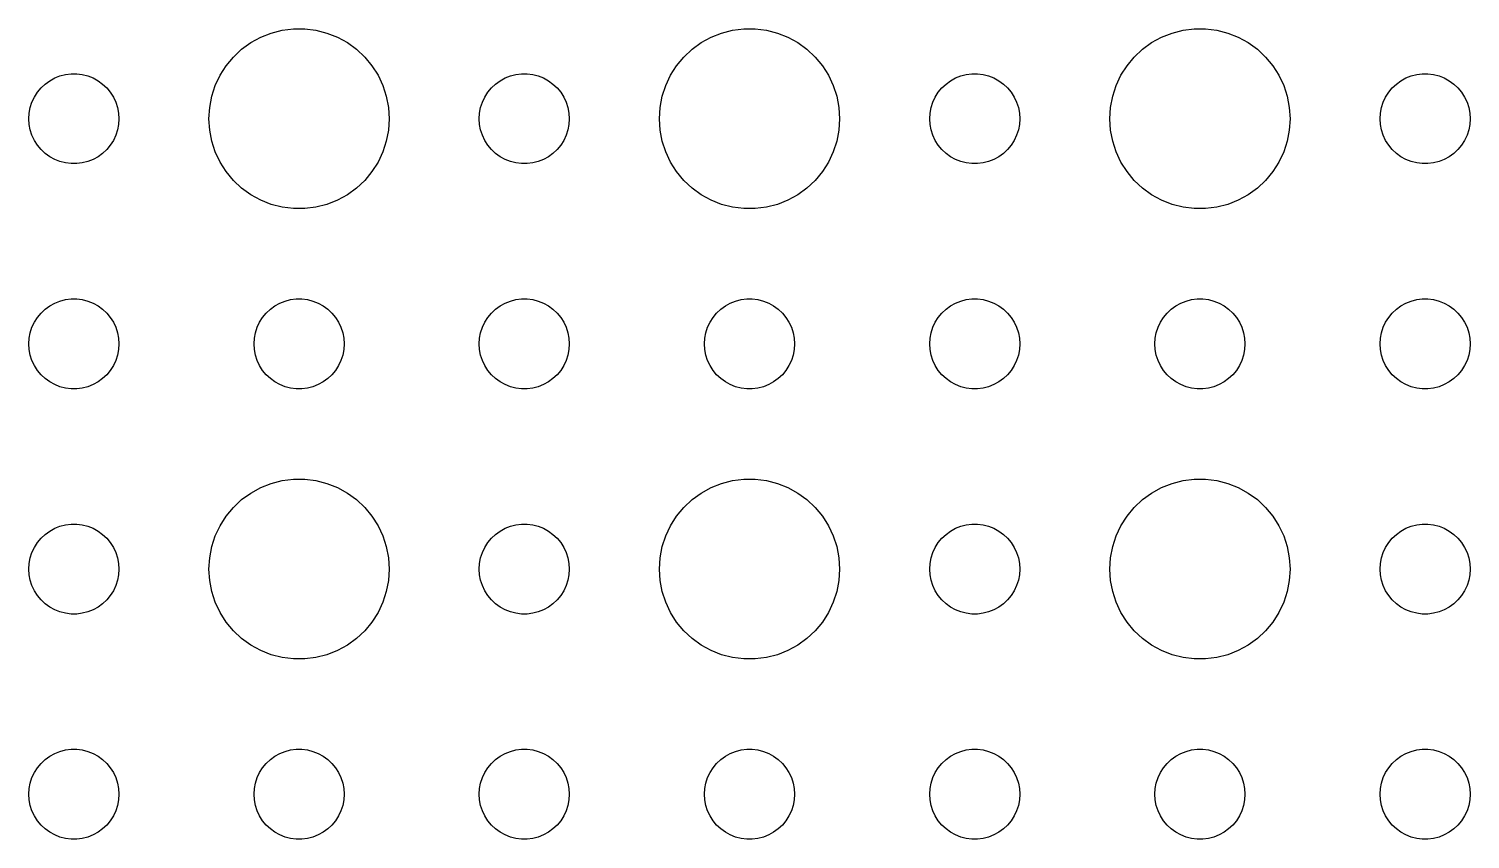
# Model space of a CAD drawing. Extents: x -112 to 112, y -112 to 112.
# Drawn here: x -54 to -6, y -84 to -57.01 of the extents above; entities that cross this region are included whole.
import ezdxf

# ---------------------------------------------------------------- set-up
doc = ezdxf.new("R2010")
doc.units = 0
doc.layers.get('0').update_dxf_attribs({"linetype": 'CONTINUOUS'})

msp = doc.modelspace()

# ---------------------------------------------------------------- linework, layer by layer
for points in [[(-45.1884, -62.9941), (-45.5621, -62.9469), (-45.9271, -62.8532), (-46.2773, -62.7145), (-46.6075, -62.533), (-46.9123, -62.3115), (-47.1869, -62.0536), (-47.4271, -61.7634), (-47.6289, -61.4453), (-47.7893, -61.1044), (-47.9057, -60.7461), (-47.9763, -60.376), (-48, -60), (-47.9763, -59.624), (-47.9057, -59.2539), (-47.7893, -58.8956), (-47.6289, -58.5547), (-47.4271, -58.2366), (-47.1869, -57.9464), (-46.9123, -57.6885), (-46.6075, -57.467), (-46.2773, -57.2855), (-45.9271, -57.1468), (-45.5621, -57.0531), (-45.1884, -57.0059), (-44.8116, -57.0059), (-44.4379, -57.0531), (-44.0729, -57.1468), (-43.7227, -57.2855), (-43.3925, -57.467), (-43.0877, -57.6885), (-42.8131, -57.9464), (-42.5729, -58.2366), (-42.3711, -58.5547), (-42.2107, -58.8956), (-42.0943, -59.2539), (-42.0237, -59.624), (-42, -60), (-42.0237, -60.376), (-42.0943, -60.7461), (-42.2107, -61.1044), (-42.3711, -61.4453), (-42.5729, -61.7634), (-42.8131, -62.0536), (-43.0877, -62.3115), (-43.3925, -62.533), (-43.7227, -62.7145), (-44.0729, -62.8532), (-44.4379, -62.9469), (-44.8116, -62.9941)], [(-30.1884, -62.9941), (-30.5621, -62.9469), (-30.9271, -62.8532), (-31.2773, -62.7145), (-31.6075, -62.533), (-31.9123, -62.3115), (-32.1869, -62.0536), (-32.4271, -61.7634), (-32.6289, -61.4453), (-32.7893, -61.1044), (-32.9057, -60.7461), (-32.9763, -60.376), (-33, -60), (-32.9763, -59.624), (-32.9057, -59.2539), (-32.7893, -58.8956), (-32.6289, -58.5547), (-32.4271, -58.2366), (-32.1869, -57.9464), (-31.9123, -57.6885), (-31.6075, -57.467), (-31.2773, -57.2855), (-30.9271, -57.1468), (-30.5621, -57.0531), (-30.1884, -57.0059), (-29.8116, -57.0059), (-29.4379, -57.0531), (-29.0729, -57.1468), (-28.7227, -57.2855), (-28.3925, -57.467), (-28.0877, -57.6885), (-27.8131, -57.9464), (-27.5729, -58.2366), (-27.3711, -58.5547), (-27.2107, -58.8956), (-27.0943, -59.2539), (-27.0237, -59.624), (-27, -60), (-27.0237, -60.376), (-27.0943, -60.7461), (-27.2107, -61.1044), (-27.3711, -61.4453), (-27.5729, -61.7634), (-27.8131, -62.0536), (-28.0877, -62.3115), (-28.3925, -62.533), (-28.7227, -62.7145), (-29.0729, -62.8532), (-29.4379, -62.9469), (-29.8116, -62.9941)], [(-15.1884, -62.9941), (-15.5621, -62.9469), (-15.9271, -62.8532), (-16.2773, -62.7145), (-16.6075, -62.533), (-16.9123, -62.3115), (-17.1869, -62.0536), (-17.4271, -61.7634), (-17.6289, -61.4453), (-17.7893, -61.1044), (-17.9057, -60.7461), (-17.9763, -60.376), (-18, -60), (-17.9763, -59.624), (-17.9057, -59.2539), (-17.7893, -58.8956), (-17.6289, -58.5547), (-17.4271, -58.2366), (-17.1869, -57.9464), (-16.9123, -57.6885), (-16.6075, -57.467), (-16.2773, -57.2855), (-15.9271, -57.1468), (-15.5621, -57.0531), (-15.1884, -57.0059), (-14.8116, -57.0059), (-14.4379, -57.0531), (-14.0729, -57.1468), (-13.7227, -57.2855), (-13.3925, -57.467), (-13.0877, -57.6885), (-12.8131, -57.9464), (-12.5729, -58.2366), (-12.3711, -58.5547), (-12.2107, -58.8956), (-12.0943, -59.2539), (-12.0237, -59.624), (-12, -60), (-12.0237, -60.376), (-12.0943, -60.7461), (-12.2107, -61.1044), (-12.3711, -61.4453), (-12.5729, -61.7634), (-12.8131, -62.0536), (-13.0877, -62.3115), (-13.3925, -62.533), (-13.7227, -62.7145), (-14.0729, -62.8532), (-14.4379, -62.9469), (-14.8116, -62.9941)], [(-52.5942, -61.497), (-52.7811, -61.4734), (-52.9635, -61.4266), (-53.1387, -61.3572), (-53.3037, -61.2665), (-53.4561, -61.1558), (-53.5935, -61.0268), (-53.7135, -60.8817), (-53.8145, -60.7226), (-53.8947, -60.5522), (-53.9529, -60.373), (-53.9882, -60.188), (-54, -60), (-53.9882, -59.812), (-53.9529, -59.627), (-53.8947, -59.4478), (-53.8145, -59.2774), (-53.7135, -59.1183), (-53.5935, -58.9732), (-53.4561, -58.8442), (-53.3037, -58.7335), (-53.1387, -58.6428), (-52.9635, -58.5734), (-52.7811, -58.5266), (-52.5942, -58.503), (-52.4058, -58.503), (-52.2189, -58.5266), (-52.0365, -58.5734), (-51.8613, -58.6428), (-51.6963, -58.7335), (-51.5439, -58.8442), (-51.4065, -58.9732), (-51.2865, -59.1183), (-51.1855, -59.2774), (-51.1053, -59.4478), (-51.0471, -59.627), (-51.0118, -59.812), (-51, -60), (-51.0118, -60.188), (-51.0471, -60.373), (-51.1053, -60.5522), (-51.1855, -60.7226), (-51.2865, -60.8817), (-51.4065, -61.0268), (-51.5439, -61.1558), (-51.6963, -61.2665), (-51.8613, -61.3572), (-52.0365, -61.4266), (-52.2189, -61.4734), (-52.4058, -61.497)], [(-37.5942, -61.497), (-37.7811, -61.4734), (-37.9635, -61.4266), (-38.1387, -61.3572), (-38.3037, -61.2665), (-38.4561, -61.1558), (-38.5935, -61.0268), (-38.7135, -60.8817), (-38.8145, -60.7226), (-38.8947, -60.5522), (-38.9529, -60.373), (-38.9882, -60.188), (-39, -60), (-38.9882, -59.812), (-38.9529, -59.627), (-38.8947, -59.4478), (-38.8145, -59.2774), (-38.7135, -59.1183), (-38.5935, -58.9732), (-38.4561, -58.8442), (-38.3037, -58.7335), (-38.1387, -58.6428), (-37.9635, -58.5734), (-37.7811, -58.5266), (-37.5942, -58.503), (-37.4058, -58.503), (-37.2189, -58.5266), (-37.0365, -58.5734), (-36.8613, -58.6428), (-36.6963, -58.7335), (-36.5439, -58.8442), (-36.4065, -58.9732), (-36.2865, -59.1183), (-36.1855, -59.2774), (-36.1053, -59.4478), (-36.0471, -59.627), (-36.0118, -59.812), (-36, -60), (-36.0118, -60.188), (-36.0471, -60.373), (-36.1053, -60.5522), (-36.1855, -60.7226), (-36.2865, -60.8817), (-36.4065, -61.0268), (-36.5439, -61.1558), (-36.6963, -61.2665), (-36.8613, -61.3572), (-37.0365, -61.4266), (-37.2189, -61.4734), (-37.4058, -61.497)], [(-22.5942, -61.497), (-22.7811, -61.4734), (-22.9635, -61.4266), (-23.1387, -61.3572), (-23.3037, -61.2665), (-23.4561, -61.1558), (-23.5935, -61.0268), (-23.7135, -60.8817), (-23.8145, -60.7226), (-23.8947, -60.5522), (-23.9529, -60.373), (-23.9882, -60.188), (-24, -60), (-23.9882, -59.812), (-23.9529, -59.627), (-23.8947, -59.4478), (-23.8145, -59.2774), (-23.7135, -59.1183), (-23.5935, -58.9732), (-23.4561, -58.8442), (-23.3037, -58.7335), (-23.1387, -58.6428), (-22.9635, -58.5734), (-22.7811, -58.5266), (-22.5942, -58.503), (-22.4058, -58.503), (-22.2189, -58.5266), (-22.0365, -58.5734), (-21.8613, -58.6428), (-21.6963, -58.7335), (-21.5439, -58.8442), (-21.4065, -58.9732), (-21.2865, -59.1183), (-21.1855, -59.2774), (-21.1053, -59.4478), (-21.0471, -59.627), (-21.0118, -59.812), (-21, -60), (-21.0118, -60.188), (-21.0471, -60.373), (-21.1053, -60.5522), (-21.1855, -60.7226), (-21.2865, -60.8817), (-21.4065, -61.0268), (-21.5439, -61.1558), (-21.6963, -61.2665), (-21.8613, -61.3572), (-22.0365, -61.4266), (-22.2189, -61.4734), (-22.4058, -61.497)], [(-7.59419, -61.497), (-7.78107, -61.4734), (-7.96353, -61.4266), (-8.13867, -61.3572), (-8.30374, -61.2665), (-8.45614, -61.1558), (-8.59345, -61.0268), (-8.71353, -60.8817), (-8.81446, -60.7226), (-8.89466, -60.5522), (-8.95287, -60.373), (-8.98817, -60.188), (-9, -60), (-8.98817, -59.812), (-8.95287, -59.627), (-8.89466, -59.4478), (-8.81446, -59.2774), (-8.71353, -59.1183), (-8.59345, -58.9732), (-8.45614, -58.8442), (-8.30374, -58.7335), (-8.13867, -58.6428), (-7.96353, -58.5734), (-7.78107, -58.5266), (-7.59419, -58.503), (-7.40581, -58.503), (-7.21893, -58.5266), (-7.03647, -58.5734), (-6.86133, -58.6428), (-6.69626, -58.7335), (-6.54386, -58.8442), (-6.40655, -58.9732), (-6.28647, -59.1183), (-6.18554, -59.2774), (-6.10534, -59.4478), (-6.04713, -59.627), (-6.01183, -59.812), (-6, -60), (-6.01183, -60.188), (-6.04713, -60.373), (-6.10534, -60.5522), (-6.18554, -60.7226), (-6.28647, -60.8817), (-6.40655, -61.0268), (-6.54386, -61.1558), (-6.69626, -61.2665), (-6.86133, -61.3572), (-7.03647, -61.4266), (-7.21893, -61.4734), (-7.40581, -61.497)], [(-52.5942, -68.997), (-52.7811, -68.9734), (-52.9635, -68.9266), (-53.1387, -68.8572), (-53.3037, -68.7665), (-53.4561, -68.6558), (-53.5935, -68.5268), (-53.7135, -68.3817), (-53.8145, -68.2226), (-53.8947, -68.0522), (-53.9529, -67.873), (-53.9882, -67.688), (-54, -67.5), (-53.9882, -67.312), (-53.9529, -67.127), (-53.8947, -66.9478), (-53.8145, -66.7774), (-53.7135, -66.6183), (-53.5935, -66.4732), (-53.4561, -66.3442), (-53.3037, -66.2335), (-53.1387, -66.1428), (-52.9635, -66.0734), (-52.7811, -66.0266), (-52.5942, -66.003), (-52.4058, -66.003), (-52.2189, -66.0266), (-52.0365, -66.0734), (-51.8613, -66.1428), (-51.6963, -66.2335), (-51.5439, -66.3442), (-51.4065, -66.4732), (-51.2865, -66.6183), (-51.1855, -66.7774), (-51.1053, -66.9478), (-51.0471, -67.127), (-51.0118, -67.312), (-51, -67.5), (-51.0118, -67.688), (-51.0471, -67.873), (-51.1053, -68.0522), (-51.1855, -68.2226), (-51.2865, -68.3817), (-51.4065, -68.5268), (-51.5439, -68.6558), (-51.6963, -68.7665), (-51.8613, -68.8572), (-52.0365, -68.9266), (-52.2189, -68.9734), (-52.4058, -68.997)], [(-45.0942, -68.997), (-45.2811, -68.9734), (-45.4635, -68.9266), (-45.6387, -68.8572), (-45.8037, -68.7665), (-45.9561, -68.6558), (-46.0935, -68.5268), (-46.2135, -68.3817), (-46.3145, -68.2226), (-46.3947, -68.0522), (-46.4529, -67.873), (-46.4882, -67.688), (-46.5, -67.5), (-46.4882, -67.312), (-46.4529, -67.127), (-46.3947, -66.9478), (-46.3145, -66.7774), (-46.2135, -66.6183), (-46.0935, -66.4732), (-45.9561, -66.3442), (-45.8037, -66.2335), (-45.6387, -66.1428), (-45.4635, -66.0734), (-45.2811, -66.0266), (-45.0942, -66.003), (-44.9058, -66.003), (-44.7189, -66.0266), (-44.5365, -66.0734), (-44.3613, -66.1428), (-44.1963, -66.2335), (-44.0439, -66.3442), (-43.9065, -66.4732), (-43.7865, -66.6183), (-43.6855, -66.7774), (-43.6053, -66.9478), (-43.5471, -67.127), (-43.5118, -67.312), (-43.5, -67.5), (-43.5118, -67.688), (-43.5471, -67.873), (-43.6053, -68.0522), (-43.6855, -68.2226), (-43.7865, -68.3817), (-43.9065, -68.5268), (-44.0439, -68.6558), (-44.1963, -68.7665), (-44.3613, -68.8572), (-44.5365, -68.9266), (-44.7189, -68.9734), (-44.9058, -68.997)], [(-37.5942, -68.997), (-37.7811, -68.9734), (-37.9635, -68.9266), (-38.1387, -68.8572), (-38.3037, -68.7665), (-38.4561, -68.6558), (-38.5935, -68.5268), (-38.7135, -68.3817), (-38.8145, -68.2226), (-38.8947, -68.0522), (-38.9529, -67.873), (-38.9882, -67.688), (-39, -67.5), (-38.9882, -67.312), (-38.9529, -67.127), (-38.8947, -66.9478), (-38.8145, -66.7774), (-38.7135, -66.6183), (-38.5935, -66.4732), (-38.4561, -66.3442), (-38.3037, -66.2335), (-38.1387, -66.1428), (-37.9635, -66.0734), (-37.7811, -66.0266), (-37.5942, -66.003), (-37.4058, -66.003), (-37.2189, -66.0266), (-37.0365, -66.0734), (-36.8613, -66.1428), (-36.6963, -66.2335), (-36.5439, -66.3442), (-36.4065, -66.4732), (-36.2865, -66.6183), (-36.1855, -66.7774), (-36.1053, -66.9478), (-36.0471, -67.127), (-36.0118, -67.312), (-36, -67.5), (-36.0118, -67.688), (-36.0471, -67.873), (-36.1053, -68.0522), (-36.1855, -68.2226), (-36.2865, -68.3817), (-36.4065, -68.5268), (-36.5439, -68.6558), (-36.6963, -68.7665), (-36.8613, -68.8572), (-37.0365, -68.9266), (-37.2189, -68.9734), (-37.4058, -68.997)], [(-30.0942, -68.997), (-30.2811, -68.9734), (-30.4635, -68.9266), (-30.6387, -68.8572), (-30.8037, -68.7665), (-30.9561, -68.6558), (-31.0935, -68.5268), (-31.2135, -68.3817), (-31.3145, -68.2226), (-31.3947, -68.0522), (-31.4529, -67.873), (-31.4882, -67.688), (-31.5, -67.5), (-31.4882, -67.312), (-31.4529, -67.127), (-31.3947, -66.9478), (-31.3145, -66.7774), (-31.2135, -66.6183), (-31.0935, -66.4732), (-30.9561, -66.3442), (-30.8037, -66.2335), (-30.6387, -66.1428), (-30.4635, -66.0734), (-30.2811, -66.0266), (-30.0942, -66.003), (-29.9058, -66.003), (-29.7189, -66.0266), (-29.5365, -66.0734), (-29.3613, -66.1428), (-29.1963, -66.2335), (-29.0439, -66.3442), (-28.9065, -66.4732), (-28.7865, -66.6183), (-28.6855, -66.7774), (-28.6053, -66.9478), (-28.5471, -67.127), (-28.5118, -67.312), (-28.5, -67.5), (-28.5118, -67.688), (-28.5471, -67.873), (-28.6053, -68.0522), (-28.6855, -68.2226), (-28.7865, -68.3817), (-28.9065, -68.5268), (-29.0439, -68.6558), (-29.1963, -68.7665), (-29.3613, -68.8572), (-29.5365, -68.9266), (-29.7189, -68.9734), (-29.9058, -68.997)], [(-22.5942, -68.997), (-22.7811, -68.9734), (-22.9635, -68.9266), (-23.1387, -68.8572), (-23.3037, -68.7665), (-23.4561, -68.6558), (-23.5935, -68.5268), (-23.7135, -68.3817), (-23.8145, -68.2226), (-23.8947, -68.0522), (-23.9529, -67.873), (-23.9882, -67.688), (-24, -67.5), (-23.9882, -67.312), (-23.9529, -67.127), (-23.8947, -66.9478), (-23.8145, -66.7774), (-23.7135, -66.6183), (-23.5935, -66.4732), (-23.4561, -66.3442), (-23.3037, -66.2335), (-23.1387, -66.1428), (-22.9635, -66.0734), (-22.7811, -66.0266), (-22.5942, -66.003), (-22.4058, -66.003), (-22.2189, -66.0266), (-22.0365, -66.0734), (-21.8613, -66.1428), (-21.6963, -66.2335), (-21.5439, -66.3442), (-21.4065, -66.4732), (-21.2865, -66.6183), (-21.1855, -66.7774), (-21.1053, -66.9478), (-21.0471, -67.127), (-21.0118, -67.312), (-21, -67.5), (-21.0118, -67.688), (-21.0471, -67.873), (-21.1053, -68.0522), (-21.1855, -68.2226), (-21.2865, -68.3817), (-21.4065, -68.5268), (-21.5439, -68.6558), (-21.6963, -68.7665), (-21.8613, -68.8572), (-22.0365, -68.9266), (-22.2189, -68.9734), (-22.4058, -68.997)], [(-15.0942, -68.997), (-15.2811, -68.9734), (-15.4635, -68.9266), (-15.6387, -68.8572), (-15.8037, -68.7665), (-15.9561, -68.6558), (-16.0935, -68.5268), (-16.2135, -68.3817), (-16.3145, -68.2226), (-16.3947, -68.0522), (-16.4529, -67.873), (-16.4882, -67.688), (-16.5, -67.5), (-16.4882, -67.312), (-16.4529, -67.127), (-16.3947, -66.9478), (-16.3145, -66.7774), (-16.2135, -66.6183), (-16.0935, -66.4732), (-15.9561, -66.3442), (-15.8037, -66.2335), (-15.6387, -66.1428), (-15.4635, -66.0734), (-15.2811, -66.0266), (-15.0942, -66.003), (-14.9058, -66.003), (-14.7189, -66.0266), (-14.5365, -66.0734), (-14.3613, -66.1428), (-14.1963, -66.2335), (-14.0439, -66.3442), (-13.9065, -66.4732), (-13.7865, -66.6183), (-13.6855, -66.7774), (-13.6053, -66.9478), (-13.5471, -67.127), (-13.5118, -67.312), (-13.5, -67.5), (-13.5118, -67.688), (-13.5471, -67.873), (-13.6053, -68.0522), (-13.6855, -68.2226), (-13.7865, -68.3817), (-13.9065, -68.5268), (-14.0439, -68.6558), (-14.1963, -68.7665), (-14.3613, -68.8572), (-14.5365, -68.9266), (-14.7189, -68.9734), (-14.9058, -68.997)], [(-7.59419, -68.997), (-7.78107, -68.9734), (-7.96353, -68.9266), (-8.13867, -68.8572), (-8.30374, -68.7665), (-8.45614, -68.6558), (-8.59345, -68.5268), (-8.71353, -68.3817), (-8.81446, -68.2226), (-8.89466, -68.0522), (-8.95287, -67.873), (-8.98817, -67.688), (-9, -67.5), (-8.98817, -67.312), (-8.95287, -67.127), (-8.89466, -66.9478), (-8.81446, -66.7774), (-8.71353, -66.6183), (-8.59345, -66.4732), (-8.45614, -66.3442), (-8.30374, -66.2335), (-8.13867, -66.1428), (-7.96353, -66.0734), (-7.78107, -66.0266), (-7.59419, -66.003), (-7.40581, -66.003), (-7.21893, -66.0266), (-7.03647, -66.0734), (-6.86133, -66.1428), (-6.69626, -66.2335), (-6.54386, -66.3442), (-6.40655, -66.4732), (-6.28647, -66.6183), (-6.18554, -66.7774), (-6.10534, -66.9478), (-6.04713, -67.127), (-6.01183, -67.312), (-6, -67.5), (-6.01183, -67.688), (-6.04713, -67.873), (-6.10534, -68.0522), (-6.18554, -68.2226), (-6.28647, -68.3817), (-6.40655, -68.5268), (-6.54386, -68.6558), (-6.69626, -68.7665), (-6.86133, -68.8572), (-7.03647, -68.9266), (-7.21893, -68.9734), (-7.40581, -68.997)], [(-45.1884, -77.9941), (-45.5621, -77.9469), (-45.9271, -77.8532), (-46.2773, -77.7145), (-46.6075, -77.533), (-46.9123, -77.3115), (-47.1869, -77.0536), (-47.4271, -76.7634), (-47.6289, -76.4453), (-47.7893, -76.1044), (-47.9057, -75.7461), (-47.9763, -75.376), (-48, -75), (-47.9763, -74.624), (-47.9057, -74.2539), (-47.7893, -73.8956), (-47.6289, -73.5547), (-47.4271, -73.2366), (-47.1869, -72.9464), (-46.9123, -72.6885), (-46.6075, -72.467), (-46.2773, -72.2855), (-45.9271, -72.1468), (-45.5621, -72.0531), (-45.1884, -72.0059), (-44.8116, -72.0059), (-44.4379, -72.0531), (-44.0729, -72.1468), (-43.7227, -72.2855), (-43.3925, -72.467), (-43.0877, -72.6885), (-42.8131, -72.9464), (-42.5729, -73.2366), (-42.3711, -73.5547), (-42.2107, -73.8956), (-42.0943, -74.2539), (-42.0237, -74.624), (-42, -75), (-42.0237, -75.376), (-42.0943, -75.7461), (-42.2107, -76.1044), (-42.3711, -76.4453), (-42.5729, -76.7634), (-42.8131, -77.0536), (-43.0877, -77.3115), (-43.3925, -77.533), (-43.7227, -77.7145), (-44.0729, -77.8532), (-44.4379, -77.9469), (-44.8116, -77.9941)], [(-30.1884, -77.9941), (-30.5621, -77.9469), (-30.9271, -77.8532), (-31.2773, -77.7145), (-31.6075, -77.533), (-31.9123, -77.3115), (-32.1869, -77.0536), (-32.4271, -76.7634), (-32.6289, -76.4453), (-32.7893, -76.1044), (-32.9057, -75.7461), (-32.9763, -75.376), (-33, -75), (-32.9763, -74.624), (-32.9057, -74.2539), (-32.7893, -73.8956), (-32.6289, -73.5547), (-32.4271, -73.2366), (-32.1869, -72.9464), (-31.9123, -72.6885), (-31.6075, -72.467), (-31.2773, -72.2855), (-30.9271, -72.1468), (-30.5621, -72.0531), (-30.1884, -72.0059), (-29.8116, -72.0059), (-29.4379, -72.0531), (-29.0729, -72.1468), (-28.7227, -72.2855), (-28.3925, -72.467), (-28.0877, -72.6885), (-27.8131, -72.9464), (-27.5729, -73.2366), (-27.3711, -73.5547), (-27.2107, -73.8956), (-27.0943, -74.2539), (-27.0237, -74.624), (-27, -75), (-27.0237, -75.376), (-27.0943, -75.7461), (-27.2107, -76.1044), (-27.3711, -76.4453), (-27.5729, -76.7634), (-27.8131, -77.0536), (-28.0877, -77.3115), (-28.3925, -77.533), (-28.7227, -77.7145), (-29.0729, -77.8532), (-29.4379, -77.9469), (-29.8116, -77.9941)], [(-15.1884, -77.9941), (-15.5621, -77.9469), (-15.9271, -77.8532), (-16.2773, -77.7145), (-16.6075, -77.533), (-16.9123, -77.3115), (-17.1869, -77.0536), (-17.4271, -76.7634), (-17.6289, -76.4453), (-17.7893, -76.1044), (-17.9057, -75.7461), (-17.9763, -75.376), (-18, -75), (-17.9763, -74.624), (-17.9057, -74.2539), (-17.7893, -73.8956), (-17.6289, -73.5547), (-17.4271, -73.2366), (-17.1869, -72.9464), (-16.9123, -72.6885), (-16.6075, -72.467), (-16.2773, -72.2855), (-15.9271, -72.1468), (-15.5621, -72.0531), (-15.1884, -72.0059), (-14.8116, -72.0059), (-14.4379, -72.0531), (-14.0729, -72.1468), (-13.7227, -72.2855), (-13.3925, -72.467), (-13.0877, -72.6885), (-12.8131, -72.9464), (-12.5729, -73.2366), (-12.3711, -73.5547), (-12.2107, -73.8956), (-12.0943, -74.2539), (-12.0237, -74.624), (-12, -75), (-12.0237, -75.376), (-12.0943, -75.7461), (-12.2107, -76.1044), (-12.3711, -76.4453), (-12.5729, -76.7634), (-12.8131, -77.0536), (-13.0877, -77.3115), (-13.3925, -77.533), (-13.7227, -77.7145), (-14.0729, -77.8532), (-14.4379, -77.9469), (-14.8116, -77.9941)], [(-52.5942, -76.497), (-52.7811, -76.4734), (-52.9635, -76.4266), (-53.1387, -76.3572), (-53.3037, -76.2665), (-53.4561, -76.1558), (-53.5935, -76.0268), (-53.7135, -75.8817), (-53.8145, -75.7226), (-53.8947, -75.5522), (-53.9529, -75.373), (-53.9882, -75.188), (-54, -75), (-53.9882, -74.812), (-53.9529, -74.627), (-53.8947, -74.4478), (-53.8145, -74.2774), (-53.7135, -74.1183), (-53.5935, -73.9732), (-53.4561, -73.8442), (-53.3037, -73.7335), (-53.1387, -73.6428), (-52.9635, -73.5734), (-52.7811, -73.5266), (-52.5942, -73.503), (-52.4058, -73.503), (-52.2189, -73.5266), (-52.0365, -73.5734), (-51.8613, -73.6428), (-51.6963, -73.7335), (-51.5439, -73.8442), (-51.4065, -73.9732), (-51.2865, -74.1183), (-51.1855, -74.2774), (-51.1053, -74.4478), (-51.0471, -74.627), (-51.0118, -74.812), (-51, -75), (-51.0118, -75.188), (-51.0471, -75.373), (-51.1053, -75.5522), (-51.1855, -75.7226), (-51.2865, -75.8817), (-51.4065, -76.0268), (-51.5439, -76.1558), (-51.6963, -76.2665), (-51.8613, -76.3572), (-52.0365, -76.4266), (-52.2189, -76.4734), (-52.4058, -76.497)], [(-37.5942, -76.497), (-37.7811, -76.4734), (-37.9635, -76.4266), (-38.1387, -76.3572), (-38.3037, -76.2665), (-38.4561, -76.1558), (-38.5935, -76.0268), (-38.7135, -75.8817), (-38.8145, -75.7226), (-38.8947, -75.5522), (-38.9529, -75.373), (-38.9882, -75.188), (-39, -75), (-38.9882, -74.812), (-38.9529, -74.627), (-38.8947, -74.4478), (-38.8145, -74.2774), (-38.7135, -74.1183), (-38.5935, -73.9732), (-38.4561, -73.8442), (-38.3037, -73.7335), (-38.1387, -73.6428), (-37.9635, -73.5734), (-37.7811, -73.5266), (-37.5942, -73.503), (-37.4058, -73.503), (-37.2189, -73.5266), (-37.0365, -73.5734), (-36.8613, -73.6428), (-36.6963, -73.7335), (-36.5439, -73.8442), (-36.4065, -73.9732), (-36.2865, -74.1183), (-36.1855, -74.2774), (-36.1053, -74.4478), (-36.0471, -74.627), (-36.0118, -74.812), (-36, -75), (-36.0118, -75.188), (-36.0471, -75.373), (-36.1053, -75.5522), (-36.1855, -75.7226), (-36.2865, -75.8817), (-36.4065, -76.0268), (-36.5439, -76.1558), (-36.6963, -76.2665), (-36.8613, -76.3572), (-37.0365, -76.4266), (-37.2189, -76.4734), (-37.4058, -76.497)], [(-22.5942, -76.497), (-22.7811, -76.4734), (-22.9635, -76.4266), (-23.1387, -76.3572), (-23.3037, -76.2665), (-23.4561, -76.1558), (-23.5935, -76.0268), (-23.7135, -75.8817), (-23.8145, -75.7226), (-23.8947, -75.5522), (-23.9529, -75.373), (-23.9882, -75.188), (-24, -75), (-23.9882, -74.812), (-23.9529, -74.627), (-23.8947, -74.4478), (-23.8145, -74.2774), (-23.7135, -74.1183), (-23.5935, -73.9732), (-23.4561, -73.8442), (-23.3037, -73.7335), (-23.1387, -73.6428), (-22.9635, -73.5734), (-22.7811, -73.5266), (-22.5942, -73.503), (-22.4058, -73.503), (-22.2189, -73.5266), (-22.0365, -73.5734), (-21.8613, -73.6428), (-21.6963, -73.7335), (-21.5439, -73.8442), (-21.4065, -73.9732), (-21.2865, -74.1183), (-21.1855, -74.2774), (-21.1053, -74.4478), (-21.0471, -74.627), (-21.0118, -74.812), (-21, -75), (-21.0118, -75.188), (-21.0471, -75.373), (-21.1053, -75.5522), (-21.1855, -75.7226), (-21.2865, -75.8817), (-21.4065, -76.0268), (-21.5439, -76.1558), (-21.6963, -76.2665), (-21.8613, -76.3572), (-22.0365, -76.4266), (-22.2189, -76.4734), (-22.4058, -76.497)], [(-7.59419, -76.497), (-7.78107, -76.4734), (-7.96353, -76.4266), (-8.13867, -76.3572), (-8.30374, -76.2665), (-8.45614, -76.1558), (-8.59345, -76.0268), (-8.71353, -75.8817), (-8.81446, -75.7226), (-8.89466, -75.5522), (-8.95287, -75.373), (-8.98817, -75.188), (-9, -75), (-8.98817, -74.812), (-8.95287, -74.627), (-8.89466, -74.4478), (-8.81446, -74.2774), (-8.71353, -74.1183), (-8.59345, -73.9732), (-8.45614, -73.8442), (-8.30374, -73.7335), (-8.13867, -73.6428), (-7.96353, -73.5734), (-7.78107, -73.5266), (-7.59419, -73.503), (-7.40581, -73.503), (-7.21893, -73.5266), (-7.03647, -73.5734), (-6.86133, -73.6428), (-6.69626, -73.7335), (-6.54386, -73.8442), (-6.40655, -73.9732), (-6.28647, -74.1183), (-6.18554, -74.2774), (-6.10534, -74.4478), (-6.04713, -74.627), (-6.01183, -74.812), (-6, -75), (-6.01183, -75.188), (-6.04713, -75.373), (-6.10534, -75.5522), (-6.18554, -75.7226), (-6.28647, -75.8817), (-6.40655, -76.0268), (-6.54386, -76.1558), (-6.69626, -76.2665), (-6.86133, -76.3572), (-7.03647, -76.4266), (-7.21893, -76.4734), (-7.40581, -76.497)], [(-52.5942, -83.997), (-52.7811, -83.9734), (-52.9635, -83.9266), (-53.1387, -83.8572), (-53.3037, -83.7665), (-53.4561, -83.6558), (-53.5935, -83.5268), (-53.7135, -83.3817), (-53.8145, -83.2226), (-53.8947, -83.0522), (-53.9529, -82.873), (-53.9882, -82.688), (-54, -82.5), (-53.9882, -82.312), (-53.9529, -82.127), (-53.8947, -81.9478), (-53.8145, -81.7774), (-53.7135, -81.6183), (-53.5935, -81.4732), (-53.4561, -81.3442), (-53.3037, -81.2335), (-53.1387, -81.1428), (-52.9635, -81.0734), (-52.7811, -81.0266), (-52.5942, -81.003), (-52.4058, -81.003), (-52.2189, -81.0266), (-52.0365, -81.0734), (-51.8613, -81.1428), (-51.6963, -81.2335), (-51.5439, -81.3442), (-51.4065, -81.4732), (-51.2865, -81.6183), (-51.1855, -81.7774), (-51.1053, -81.9478), (-51.0471, -82.127), (-51.0118, -82.312), (-51, -82.5), (-51.0118, -82.688), (-51.0471, -82.873), (-51.1053, -83.0522), (-51.1855, -83.2226), (-51.2865, -83.3817), (-51.4065, -83.5268), (-51.5439, -83.6558), (-51.6963, -83.7665), (-51.8613, -83.8572), (-52.0365, -83.9266), (-52.2189, -83.9734), (-52.4058, -83.997)], [(-45.0942, -83.997), (-45.2811, -83.9734), (-45.4635, -83.9266), (-45.6387, -83.8572), (-45.8037, -83.7665), (-45.9561, -83.6558), (-46.0935, -83.5268), (-46.2135, -83.3817), (-46.3145, -83.2226), (-46.3947, -83.0522), (-46.4529, -82.873), (-46.4882, -82.688), (-46.5, -82.5), (-46.4882, -82.312), (-46.4529, -82.127), (-46.3947, -81.9478), (-46.3145, -81.7774), (-46.2135, -81.6183), (-46.0935, -81.4732), (-45.9561, -81.3442), (-45.8037, -81.2335), (-45.6387, -81.1428), (-45.4635, -81.0734), (-45.2811, -81.0266), (-45.0942, -81.003), (-44.9058, -81.003), (-44.7189, -81.0266), (-44.5365, -81.0734), (-44.3613, -81.1428), (-44.1963, -81.2335), (-44.0439, -81.3442), (-43.9065, -81.4732), (-43.7865, -81.6183), (-43.6855, -81.7774), (-43.6053, -81.9478), (-43.5471, -82.127), (-43.5118, -82.312), (-43.5, -82.5), (-43.5118, -82.688), (-43.5471, -82.873), (-43.6053, -83.0522), (-43.6855, -83.2226), (-43.7865, -83.3817), (-43.9065, -83.5268), (-44.0439, -83.6558), (-44.1963, -83.7665), (-44.3613, -83.8572), (-44.5365, -83.9266), (-44.7189, -83.9734), (-44.9058, -83.997)], [(-37.5942, -83.997), (-37.7811, -83.9734), (-37.9635, -83.9266), (-38.1387, -83.8572), (-38.3037, -83.7665), (-38.4561, -83.6558), (-38.5935, -83.5268), (-38.7135, -83.3817), (-38.8145, -83.2226), (-38.8947, -83.0522), (-38.9529, -82.873), (-38.9882, -82.688), (-39, -82.5), (-38.9882, -82.312), (-38.9529, -82.127), (-38.8947, -81.9478), (-38.8145, -81.7774), (-38.7135, -81.6183), (-38.5935, -81.4732), (-38.4561, -81.3442), (-38.3037, -81.2335), (-38.1387, -81.1428), (-37.9635, -81.0734), (-37.7811, -81.0266), (-37.5942, -81.003), (-37.4058, -81.003), (-37.2189, -81.0266), (-37.0365, -81.0734), (-36.8613, -81.1428), (-36.6963, -81.2335), (-36.5439, -81.3442), (-36.4065, -81.4732), (-36.2865, -81.6183), (-36.1855, -81.7774), (-36.1053, -81.9478), (-36.0471, -82.127), (-36.0118, -82.312), (-36, -82.5), (-36.0118, -82.688), (-36.0471, -82.873), (-36.1053, -83.0522), (-36.1855, -83.2226), (-36.2865, -83.3817), (-36.4065, -83.5268), (-36.5439, -83.6558), (-36.6963, -83.7665), (-36.8613, -83.8572), (-37.0365, -83.9266), (-37.2189, -83.9734), (-37.4058, -83.997)], [(-30.0942, -83.997), (-30.2811, -83.9734), (-30.4635, -83.9266), (-30.6387, -83.8572), (-30.8037, -83.7665), (-30.9561, -83.6558), (-31.0935, -83.5268), (-31.2135, -83.3817), (-31.3145, -83.2226), (-31.3947, -83.0522), (-31.4529, -82.873), (-31.4882, -82.688), (-31.5, -82.5), (-31.4882, -82.312), (-31.4529, -82.127), (-31.3947, -81.9478), (-31.3145, -81.7774), (-31.2135, -81.6183), (-31.0935, -81.4732), (-30.9561, -81.3442), (-30.8037, -81.2335), (-30.6387, -81.1428), (-30.4635, -81.0734), (-30.2811, -81.0266), (-30.0942, -81.003), (-29.9058, -81.003), (-29.7189, -81.0266), (-29.5365, -81.0734), (-29.3613, -81.1428), (-29.1963, -81.2335), (-29.0439, -81.3442), (-28.9065, -81.4732), (-28.7865, -81.6183), (-28.6855, -81.7774), (-28.6053, -81.9478), (-28.5471, -82.127), (-28.5118, -82.312), (-28.5, -82.5), (-28.5118, -82.688), (-28.5471, -82.873), (-28.6053, -83.0522), (-28.6855, -83.2226), (-28.7865, -83.3817), (-28.9065, -83.5268), (-29.0439, -83.6558), (-29.1963, -83.7665), (-29.3613, -83.8572), (-29.5365, -83.9266), (-29.7189, -83.9734), (-29.9058, -83.997)], [(-22.5942, -83.997), (-22.7811, -83.9734), (-22.9635, -83.9266), (-23.1387, -83.8572), (-23.3037, -83.7665), (-23.4561, -83.6558), (-23.5935, -83.5268), (-23.7135, -83.3817), (-23.8145, -83.2226), (-23.8947, -83.0522), (-23.9529, -82.873), (-23.9882, -82.688), (-24, -82.5), (-23.9882, -82.312), (-23.9529, -82.127), (-23.8947, -81.9478), (-23.8145, -81.7774), (-23.7135, -81.6183), (-23.5935, -81.4732), (-23.4561, -81.3442), (-23.3037, -81.2335), (-23.1387, -81.1428), (-22.9635, -81.0734), (-22.7811, -81.0266), (-22.5942, -81.003), (-22.4058, -81.003), (-22.2189, -81.0266), (-22.0365, -81.0734), (-21.8613, -81.1428), (-21.6963, -81.2335), (-21.5439, -81.3442), (-21.4065, -81.4732), (-21.2865, -81.6183), (-21.1855, -81.7774), (-21.1053, -81.9478), (-21.0471, -82.127), (-21.0118, -82.312), (-21, -82.5), (-21.0118, -82.688), (-21.0471, -82.873), (-21.1053, -83.0522), (-21.1855, -83.2226), (-21.2865, -83.3817), (-21.4065, -83.5268), (-21.5439, -83.6558), (-21.6963, -83.7665), (-21.8613, -83.8572), (-22.0365, -83.9266), (-22.2189, -83.9734), (-22.4058, -83.997)], [(-15.0942, -83.997), (-15.2811, -83.9734), (-15.4635, -83.9266), (-15.6387, -83.8572), (-15.8037, -83.7665), (-15.9561, -83.6558), (-16.0935, -83.5268), (-16.2135, -83.3817), (-16.3145, -83.2226), (-16.3947, -83.0522), (-16.4529, -82.873), (-16.4882, -82.688), (-16.5, -82.5), (-16.4882, -82.312), (-16.4529, -82.127), (-16.3947, -81.9478), (-16.3145, -81.7774), (-16.2135, -81.6183), (-16.0935, -81.4732), (-15.9561, -81.3442), (-15.8037, -81.2335), (-15.6387, -81.1428), (-15.4635, -81.0734), (-15.2811, -81.0266), (-15.0942, -81.003), (-14.9058, -81.003), (-14.7189, -81.0266), (-14.5365, -81.0734), (-14.3613, -81.1428), (-14.1963, -81.2335), (-14.0439, -81.3442), (-13.9065, -81.4732), (-13.7865, -81.6183), (-13.6855, -81.7774), (-13.6053, -81.9478), (-13.5471, -82.127), (-13.5118, -82.312), (-13.5, -82.5), (-13.5118, -82.688), (-13.5471, -82.873), (-13.6053, -83.0522), (-13.6855, -83.2226), (-13.7865, -83.3817), (-13.9065, -83.5268), (-14.0439, -83.6558), (-14.1963, -83.7665), (-14.3613, -83.8572), (-14.5365, -83.9266), (-14.7189, -83.9734), (-14.9058, -83.997)], [(-7.59419, -83.997), (-7.78107, -83.9734), (-7.96353, -83.9266), (-8.13867, -83.8572), (-8.30374, -83.7665), (-8.45614, -83.6558), (-8.59345, -83.5268), (-8.71353, -83.3817), (-8.81446, -83.2226), (-8.89466, -83.0522), (-8.95287, -82.873), (-8.98817, -82.688), (-9, -82.5), (-8.98817, -82.312), (-8.95287, -82.127), (-8.89466, -81.9478), (-8.81446, -81.7774), (-8.71353, -81.6183), (-8.59345, -81.4732), (-8.45614, -81.3442), (-8.30374, -81.2335), (-8.13867, -81.1428), (-7.96353, -81.0734), (-7.78107, -81.0266), (-7.59419, -81.003), (-7.40581, -81.003), (-7.21893, -81.0266), (-7.03647, -81.0734), (-6.86133, -81.1428), (-6.69626, -81.2335), (-6.54386, -81.3442), (-6.40655, -81.4732), (-6.28647, -81.6183), (-6.18554, -81.7774), (-6.10534, -81.9478), (-6.04713, -82.127), (-6.01183, -82.312), (-6, -82.5), (-6.01183, -82.688), (-6.04713, -82.873), (-6.10534, -83.0522), (-6.18554, -83.2226), (-6.28647, -83.3817), (-6.40655, -83.5268), (-6.54386, -83.6558), (-6.69626, -83.7665), (-6.86133, -83.8572), (-7.03647, -83.9266), (-7.21893, -83.9734), (-7.40581, -83.997)]]:
    msp.add_lwpolyline(points, close=True)

doc.saveas('drawing.dxf')
